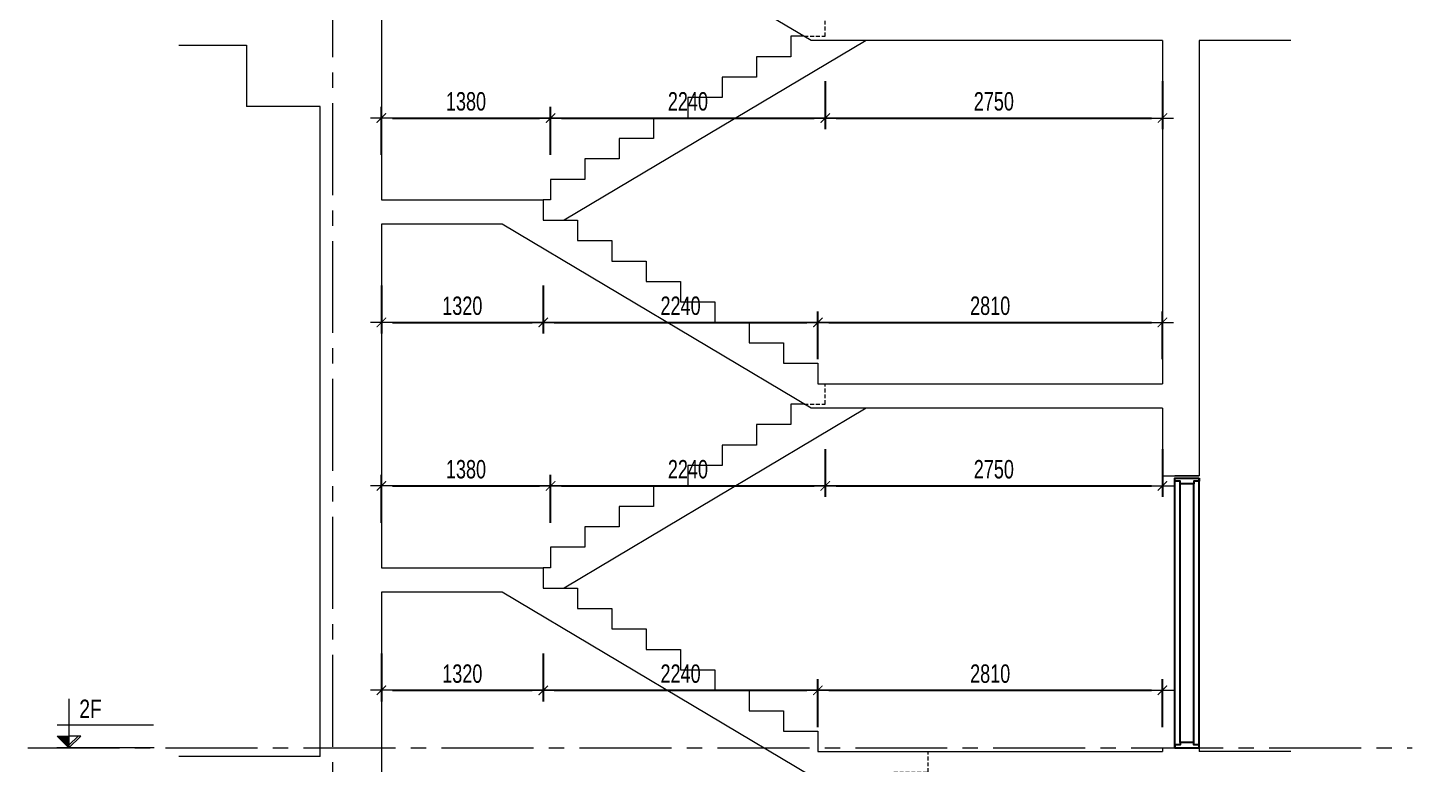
# Model space of a CAD drawing. Header units: millimetres. Extents: x -179076 to 254975, y -18667 to 296191.
# Drawn here: x 111998 to 123290, y 173175 to 179182 of the extents above; entities that cross this region are included whole.
import ezdxf

# ---------------------------------------------------------------- set-up
doc = ezdxf.new("R2010")
doc.units = ezdxf.units.MM
doc.linetypes.add('CENTER2', pattern=[1.125, 0.75, -0.125, 0.125, -0.125])
doc.linetypes.add('HIDDEN2', pattern=[4.762499999999999, 3.175, -1.5875])
doc.layers.get('Defpoints').update_dxf_attribs({"color": 151, "lineweight": 9})
doc.layers.add('A-DOOR', color=4, linetype='Continuous')
doc.layers.add('DOOR', color=4, linetype='Continuous')
for name, color, linetype, lineweight in [('NDC_S_ANNO', 7, 'Continuous', 20), ('NDC_S_AXIS', 5, 'CENTER2', 13), ('NDC_S_CONTINUOUS', 3, 'Continuous', 20), ('NDC_S_DIM', 1, 'Continuous', 15), ('NDC_S_HIDDEN', 8, 'HIDDEN2', 13), ('NDC_S_SLAB', 2, 'Continuous', 20), ('NDC_S_TEXT SYMBOL', 7, 'Continuous', 20), ('NDC_S_VN TEXT', 7, 'Continuous', 20)]:
    doc.layers.add(name, color=color, linetype=linetype, lineweight=lineweight)
doc.styles.add('NDC_ANNO', font='', dxfattribs={"width": 0.8})
doc.styles.add('NDC_DIM', font='', dxfattribs={"width": 0.75})
doc.styles.get('NDC_ANNO').set_extended_font_data('Dotum')
doc.styles.get('NDC_DIM').set_extended_font_data('Dotum')
doc.dimstyles.new('NDC_dim_60', dxfattribs={"dimscale": 60, "dimtxt": 2.5, "dimasz": 1.5, "dimexe": 1.5, "dimexo": 2.5, "dimgap": 1, "dimtad": 1, "dimdec": 0, "dimzin": 0, "dimdsep": 46, "dimtxsty": 'NDC_DIM', "dimblk": 'DIMMARK', "dimcen": 0.09, "dimdle": 1.2, "dimclrd": 1, "dimclre": 1, "dimclrt": 3, "dimadec": 0, "dimazin": 0, "dimtfac": 1, "dimtdec": 0, "dimtix": 1, "dimtofl": 0, "dimtmove": 0, "dimatfit": 3, "dimfxl": 5, "dimfxlon": 1, "dimtolj": 1, "dimtzin": 0, "dimarcsym": 0})

# ---------------------------------------------------------------- blocks, each defined once
blk = doc.blocks.new('X-SECTION-2$0$X-SEC-DOO2')
at = {"layer": 'A-DOOR'}
for p, q in [((41975.58351206721, 101971.8529757934), (41975.58351206745, 104171.8529757934)), ((42020.58351206721, 102016.8529757934), (42020.58351206745, 104126.8529757934)), ((42130.58351206721, 102016.8529757934), (42130.58351206745, 104126.8529757934)), ((42175.58351206721, 101971.8529757934), (42175.58351206745, 104171.8529757934))]:
    blk.add_line(p, q, dxfattribs=at)
for points in [[(41975.58351206745, 104171.8529757934), (41975.58351206745, 104146.8529757934), (42020.58351206745, 104146.8529757934), (42020.58351206745, 104126.8529757934), (42130.58351206745, 104126.8529757934), (42130.58351206745, 104146.8529757934), (42175.58351206745, 104146.8529757934), (42175.58351206745, 104171.8529757934)], [(41975.58351206721, 101971.8529757934), (41975.58351206721, 101996.8529757934), (42020.58351206721, 101996.8529757934), (42020.58351206721, 102016.8529757934), (42130.58351206721, 102016.8529757934), (42130.58351206721, 101996.8529757934), (42175.58351206721, 101996.8529757934), (42175.58351206721, 101971.8529757934)]]:
    blk.add_lwpolyline(points, close=True, dxfattribs=at)
at = {"layer": 'Defpoints'}
blk.add_line((41975.58351206745, 104191.8529757934), (42175.58351206745, 104191.8529757934), dxfattribs=at)
blk = doc.blocks.new('kata_block_CT')
at = {"layer": 'NDC_S_ANNO'}
blk.add_hatch(color=3, dxfattribs=at).paths.add_polyline_path([(0, 1.596954857557648), (-1.612010908633238, 1.596954857557648), (0, 0)])
at = {"layer": 'NDC_S_ANNO', "ltscale": 50}
h = blk.add_hatch(dxfattribs=at)
h.set_pattern_fill('ANSI31', color=256, scale=1.406250541793835, style=0)
h.set_pattern_definition([(45.00000000000001, (0, 5.456968210637569e-12), (-3.157122508925224, 3.157122508925225), [])])
h.paths.add_polyline_path([(0, 1.596954857557648), (0, 0), (1.612010908924276, 1.596954857557648)])
for p, q in [((-1.592704896858777, 3.140833880479477), (11.46947077315417, 3.140833880479477)), ((11.56125648126181, 5.456968210637569e-12), (-1.63869572513795, 5.456968210637569e-12))]:
    blk.add_line(p, q, dxfattribs=at)
for points in [[(0, 6.69495074864426), (0, 0)], [(0, 0), (-1.612010908924276, 1.596954857557648), (0, 1.596954857557648)], [(0, 0), (1.612010908924276, 1.596954857557648), (0, 1.596954857557648)]]:
    blk.add_lwpolyline(points, dxfattribs=at)
at = {"layer": 'NDC_S_ANNO', "color": 8, "ltscale": 50}
blk.add_lwpolyline([(0, 0), (-1.612010908633238, 1.596954857557648), (0, 1.596954857557648)], dxfattribs=at)
at = {"layer": 'NDC_S_TEXT SYMBOL', "color": 3, "style": 'NDC_ANNO', "width": 0.8}
blk.add_attdef('CT', (1.409564409346785, 4.068271311703938), '', height=2.5, dxfattribs=at)
blk = doc.blocks.new('DIMMARK')
at = {"layer": 'NDC_S_DIM', "color": 1}
blk.add_line((-1.5, 0), (1, 0), dxfattribs=at)
at = {"layer": 'NDC_S_DIM', "color": 2, "const_width": 0.1}
blk.add_lwpolyline([(-0.4242640687119285, -0.4242640687119285), (0.4242640687119285, 0.4242640687119285)], dxfattribs=at)
blk = doc.blocks.new('*D2469')
at = {"layer": 'Defpoints', "color": 0, "transparency": 16777216}
for p in [(114882.402431964, 174778.3143388929), (116202.4024319678, 174778.3143388929), (116202.4024319678, 173778.3143388932)]:
    blk.add_point(p, dxfattribs=at)
at = {"layer": 'NDC_S_DIM', "color": 1, "lineweight": -2, "transparency": 16777216}
for p, q in [((114882.402431964, 174078.3143388932), (114882.402431964, 173688.3143388932)), ((116202.4024319678, 174078.3143388932), (116202.4024319678, 173688.3143388932)), ((114972.402431964, 173778.3143388932), (116112.4024319678, 173778.3143388932))]:
    blk.add_line(p, q, dxfattribs=at)
at = {"layer": 'NDC_S_DIM', "color": 1, "lineweight": -2, "transparency": 16777216, "xscale": 90, "yscale": 90, "zscale": 90, "rotation": 180}
blk.add_blockref('DIMMARK', (114882.402431964, 173778.3143388932), dxfattribs=at)
at = {"layer": 'NDC_S_DIM', "color": 1, "lineweight": -2, "transparency": 16777216, "xscale": 90, "yscale": 90, "zscale": 90}
blk.add_blockref('DIMMARK', (116202.4024319678, 173778.3143388932), dxfattribs=at)
at = {"layer": 'NDC_S_DIM', "color": 3, "transparency": 16777216, "insert": (115542.4024319659, 173913.416102801), "char_height": 150, "attachment_point": 5, "style": 'NDC_DIM'}
blk.add_mtext('\\A1;1320', dxfattribs=at)
blk = doc.blocks.new('*D2470')
at = {"layer": 'Defpoints', "color": 0, "transparency": 16777216}
for p in [(116202.4024319678, 174778.3143388929), (118442.4024319678, 173778.3143388932), (118442.4024319678, 173278.3143388914)]:
    blk.add_point(p, dxfattribs=at)
at = {"layer": 'NDC_S_DIM', "color": 1, "lineweight": -2, "transparency": 16777216}
for p, q in [((116202.4024319678, 174078.3143388932), (116202.4024319678, 173688.3143388932)), ((118442.4024319678, 173478.3143388932), (118442.4024319678, 173868.3143388932)), ((116292.4024319678, 173778.3143388932), (118352.4024319678, 173778.3143388932))]:
    blk.add_line(p, q, dxfattribs=at)
at = {"layer": 'NDC_S_DIM', "color": 1, "lineweight": -2, "transparency": 16777216, "xscale": 90, "yscale": 90, "zscale": 90, "rotation": 180}
blk.add_blockref('DIMMARK', (116202.4024319678, 173778.3143388932), dxfattribs=at)
at = {"layer": 'NDC_S_DIM', "color": 1, "lineweight": -2, "transparency": 16777216, "xscale": 90, "yscale": 90, "zscale": 90}
blk.add_blockref('DIMMARK', (118442.4024319678, 173778.3143388932), dxfattribs=at)
at = {"layer": 'NDC_S_DIM', "color": 3, "transparency": 16777216, "insert": (117322.4024319678, 173913.416102801), "char_height": 150, "attachment_point": 5, "style": 'NDC_DIM'}
blk.add_mtext('\\A1;2240', dxfattribs=at)
blk = doc.blocks.new('*D2482')
at = {"layer": 'Defpoints', "color": 0, "transparency": 16777216}
for p in [(121252.4024319634, 173778.3143388932), (118442.4024319678, 173278.3143388914), (121252.4024319634, 173278.3143388912)]:
    blk.add_point(p, dxfattribs=at)
at = {"layer": 'NDC_S_DIM', "color": 1, "lineweight": -2, "transparency": 16777216}
for p, q in [((118442.4024319678, 173478.3143388932), (118442.4024319678, 173868.3143388932)), ((121252.4024319634, 173478.3143388932), (121252.4024319634, 173868.3143388932)), ((118532.4024319678, 173778.3143388932), (121162.4024319634, 173778.3143388932))]:
    blk.add_line(p, q, dxfattribs=at)
at = {"layer": 'NDC_S_DIM', "color": 1, "lineweight": -2, "transparency": 16777216, "xscale": 90, "yscale": 90, "zscale": 90, "rotation": 180}
blk.add_blockref('DIMMARK', (118442.4024319678, 173778.3143388932), dxfattribs=at)
at = {"layer": 'NDC_S_DIM', "color": 1, "lineweight": -2, "transparency": 16777216, "xscale": 90, "yscale": 90, "zscale": 90}
blk.add_blockref('DIMMARK', (121252.4024319634, 173778.3143388932), dxfattribs=at)
at = {"layer": 'NDC_S_DIM', "color": 3, "transparency": 16777216, "insert": (119847.4024319656, 173913.416102801), "char_height": 150, "attachment_point": 5, "style": 'NDC_DIM'}
blk.add_mtext('\\A1;2810', dxfattribs=at)
blk = doc.blocks.new('*D2483')
at = {"layer": 'Defpoints', "color": 0, "transparency": 16777216}
for p in [(116262.4024319678, 175444.9810055593), (114882.402431964, 174778.3143388929), (116262.4024319678, 174778.3143388929)]:
    blk.add_point(p, dxfattribs=at)
at = {"layer": 'NDC_S_DIM', "color": 1, "lineweight": -2, "transparency": 16777216}
for p, q in [((114882.402431964, 175144.9810055593), (114882.402431964, 175534.9810055593)), ((116262.4024319678, 175144.9810055593), (116262.4024319678, 175534.9810055593)), ((114972.402431964, 175444.9810055593), (116172.4024319678, 175444.9810055593))]:
    blk.add_line(p, q, dxfattribs=at)
at = {"layer": 'NDC_S_DIM', "color": 1, "lineweight": -2, "transparency": 16777216, "xscale": 90, "yscale": 90, "zscale": 90, "rotation": 180}
blk.add_blockref('DIMMARK', (114882.402431964, 175444.9810055593), dxfattribs=at)
at = {"layer": 'NDC_S_DIM', "color": 1, "lineweight": -2, "transparency": 16777216, "xscale": 90, "yscale": 90, "zscale": 90}
blk.add_blockref('DIMMARK', (116262.4024319678, 175444.9810055593), dxfattribs=at)
at = {"layer": 'NDC_S_DIM', "color": 3, "transparency": 16777216, "insert": (115572.4024319659, 175580.082769467), "char_height": 150, "attachment_point": 5, "style": 'NDC_DIM'}
blk.add_mtext('\\A1;1380', dxfattribs=at)
blk = doc.blocks.new('*D2484')
at = {"layer": 'Defpoints', "color": 0, "transparency": 16777216}
for p in [(118502.4024319678, 176111.6476722257), (118502.4024319678, 175444.9810055593), (116262.4024319678, 174778.3143388929)]:
    blk.add_point(p, dxfattribs=at)
at = {"layer": 'NDC_S_DIM', "color": 1, "lineweight": -2, "transparency": 16777216}
for p, q in [((118502.4024319678, 175744.9810055593), (118502.4024319678, 175354.9810055593)), ((116262.4024319678, 175144.9810055593), (116262.4024319678, 175534.9810055593)), ((116352.4024319678, 175444.9810055593), (118412.4024319678, 175444.9810055593))]:
    blk.add_line(p, q, dxfattribs=at)
at = {"layer": 'NDC_S_DIM', "color": 1, "lineweight": -2, "transparency": 16777216, "xscale": 90, "yscale": 90, "zscale": 90, "rotation": 180}
blk.add_blockref('DIMMARK', (116262.4024319678, 175444.9810055593), dxfattribs=at)
at = {"layer": 'NDC_S_DIM', "color": 1, "lineweight": -2, "transparency": 16777216, "xscale": 90, "yscale": 90, "zscale": 90}
blk.add_blockref('DIMMARK', (118502.4024319678, 175444.9810055593), dxfattribs=at)
at = {"layer": 'NDC_S_DIM', "color": 3, "transparency": 16777216, "insert": (117382.4024319678, 175580.082769467), "char_height": 150, "attachment_point": 5, "style": 'NDC_DIM'}
blk.add_mtext('\\A1;2240', dxfattribs=at)
blk = doc.blocks.new('*D2485')
at = {"layer": 'Defpoints', "color": 0, "transparency": 16777216}
for p in [(118502.4024319678, 176111.6476722257), (121252.4024319635, 176078.3143388902), (121252.4024319635, 175444.9810055593)]:
    blk.add_point(p, dxfattribs=at)
at = {"layer": 'NDC_S_DIM', "color": 1, "lineweight": -2, "transparency": 16777216}
for p, q in [((118502.4024319678, 175744.9810055593), (118502.4024319678, 175354.9810055593)), ((121252.4024319635, 175744.9810055593), (121252.4024319635, 175354.9810055593)), ((118592.4024319678, 175444.9810055593), (121162.4024319635, 175444.9810055593))]:
    blk.add_line(p, q, dxfattribs=at)
at = {"layer": 'NDC_S_DIM', "color": 1, "lineweight": -2, "transparency": 16777216, "xscale": 90, "yscale": 90, "zscale": 90, "rotation": 180}
blk.add_blockref('DIMMARK', (118502.4024319678, 175444.9810055593), dxfattribs=at)
at = {"layer": 'NDC_S_DIM', "color": 1, "lineweight": -2, "transparency": 16777216, "xscale": 90, "yscale": 90, "zscale": 90}
blk.add_blockref('DIMMARK', (121252.4024319635, 175444.9810055593), dxfattribs=at)
at = {"layer": 'NDC_S_DIM', "color": 3, "transparency": 16777216, "insert": (119877.4024319656, 175580.082769467), "char_height": 150, "attachment_point": 5, "style": 'NDC_DIM'}
blk.add_mtext('\\A1;2750', dxfattribs=at)
blk = doc.blocks.new('*D2486')
at = {"layer": 'Defpoints', "color": 0, "transparency": 16777216}
for p in [(114882.402431964, 177778.3143388919), (116202.4024319677, 177778.3143388919), (116202.4024319677, 176778.3143388921)]:
    blk.add_point(p, dxfattribs=at)
at = {"layer": 'NDC_S_DIM', "color": 1, "lineweight": -2, "transparency": 16777216}
for p, q in [((114882.402431964, 177078.3143388921), (114882.402431964, 176688.3143388921)), ((116202.4024319677, 177078.3143388921), (116202.4024319677, 176688.3143388921)), ((114972.402431964, 176778.3143388921), (116112.4024319677, 176778.3143388921))]:
    blk.add_line(p, q, dxfattribs=at)
at = {"layer": 'NDC_S_DIM', "color": 1, "lineweight": -2, "transparency": 16777216, "xscale": 90, "yscale": 90, "zscale": 90, "rotation": 180}
blk.add_blockref('DIMMARK', (114882.402431964, 176778.3143388921), dxfattribs=at)
at = {"layer": 'NDC_S_DIM', "color": 1, "lineweight": -2, "transparency": 16777216, "xscale": 90, "yscale": 90, "zscale": 90}
blk.add_blockref('DIMMARK', (116202.4024319677, 176778.3143388921), dxfattribs=at)
at = {"layer": 'NDC_S_DIM', "color": 3, "transparency": 16777216, "insert": (115542.4024319659, 176913.4161027998), "char_height": 150, "attachment_point": 5, "style": 'NDC_DIM'}
blk.add_mtext('\\A1;1320', dxfattribs=at)
blk = doc.blocks.new('*D2487')
at = {"layer": 'Defpoints', "color": 0, "transparency": 16777216}
for p in [(116202.4024319677, 177778.3143388919), (118442.4024319678, 176778.3143388921), (118442.4024319678, 176278.3143388902)]:
    blk.add_point(p, dxfattribs=at)
at = {"layer": 'NDC_S_DIM', "color": 1, "lineweight": -2, "transparency": 16777216}
for p, q in [((116202.4024319677, 177078.3143388921), (116202.4024319677, 176688.3143388921)), ((118442.4024319678, 176478.3143388921), (118442.4024319678, 176868.3143388921)), ((116292.4024319677, 176778.3143388921), (118352.4024319678, 176778.3143388921))]:
    blk.add_line(p, q, dxfattribs=at)
at = {"layer": 'NDC_S_DIM', "color": 1, "lineweight": -2, "transparency": 16777216, "xscale": 90, "yscale": 90, "zscale": 90, "rotation": 180}
blk.add_blockref('DIMMARK', (116202.4024319677, 176778.3143388921), dxfattribs=at)
at = {"layer": 'NDC_S_DIM', "color": 1, "lineweight": -2, "transparency": 16777216, "xscale": 90, "yscale": 90, "zscale": 90}
blk.add_blockref('DIMMARK', (118442.4024319678, 176778.3143388921), dxfattribs=at)
at = {"layer": 'NDC_S_DIM', "color": 3, "transparency": 16777216, "insert": (117322.4024319678, 176913.4161027998), "char_height": 150, "attachment_point": 5, "style": 'NDC_DIM'}
blk.add_mtext('\\A1;2240', dxfattribs=at)
blk = doc.blocks.new('*D2488')
at = {"layer": 'Defpoints', "color": 0, "transparency": 16777216}
for p in [(121252.4024319634, 176778.3143388921), (118442.4024319678, 176278.3143388902), (121252.4024319634, 176278.31433889)]:
    blk.add_point(p, dxfattribs=at)
at = {"layer": 'NDC_S_DIM', "color": 1, "lineweight": -2, "transparency": 16777216}
for p, q in [((118442.4024319678, 176478.3143388921), (118442.4024319678, 176868.3143388921)), ((121252.4024319634, 176478.3143388921), (121252.4024319634, 176868.3143388921)), ((118532.4024319678, 176778.3143388921), (121162.4024319634, 176778.3143388921))]:
    blk.add_line(p, q, dxfattribs=at)
at = {"layer": 'NDC_S_DIM', "color": 1, "lineweight": -2, "transparency": 16777216, "xscale": 90, "yscale": 90, "zscale": 90, "rotation": 180}
blk.add_blockref('DIMMARK', (118442.4024319678, 176778.3143388921), dxfattribs=at)
at = {"layer": 'NDC_S_DIM', "color": 1, "lineweight": -2, "transparency": 16777216, "xscale": 90, "yscale": 90, "zscale": 90}
blk.add_blockref('DIMMARK', (121252.4024319634, 176778.3143388921), dxfattribs=at)
at = {"layer": 'NDC_S_DIM', "color": 3, "transparency": 16777216, "insert": (119847.4024319656, 176913.4161027998), "char_height": 150, "attachment_point": 5, "style": 'NDC_DIM'}
blk.add_mtext('\\A1;2810', dxfattribs=at)
blk = doc.blocks.new('*D2489')
at = {"layer": 'Defpoints', "color": 0, "transparency": 16777216}
for p in [(116262.4024319678, 178444.981005558), (114882.402431964, 177778.3143388919), (116262.4024319678, 177778.3143388917)]:
    blk.add_point(p, dxfattribs=at)
at = {"layer": 'NDC_S_DIM', "color": 1, "lineweight": -2, "transparency": 16777216}
for p, q in [((114882.402431964, 178144.981005558), (114882.402431964, 178534.981005558)), ((116262.4024319678, 178144.981005558), (116262.4024319678, 178534.981005558)), ((114972.402431964, 178444.981005558), (116172.4024319678, 178444.981005558))]:
    blk.add_line(p, q, dxfattribs=at)
at = {"layer": 'NDC_S_DIM', "color": 1, "lineweight": -2, "transparency": 16777216, "xscale": 90, "yscale": 90, "zscale": 90, "rotation": 180}
blk.add_blockref('DIMMARK', (114882.402431964, 178444.981005558), dxfattribs=at)
at = {"layer": 'NDC_S_DIM', "color": 1, "lineweight": -2, "transparency": 16777216, "xscale": 90, "yscale": 90, "zscale": 90}
blk.add_blockref('DIMMARK', (116262.4024319678, 178444.981005558), dxfattribs=at)
at = {"layer": 'NDC_S_DIM', "color": 3, "transparency": 16777216, "insert": (115572.4024319659, 178580.0827694657), "char_height": 150, "attachment_point": 5, "style": 'NDC_DIM'}
blk.add_mtext('\\A1;1380', dxfattribs=at)
blk = doc.blocks.new('*D2490')
at = {"layer": 'Defpoints', "color": 0, "transparency": 16777216}
for p in [(118502.4024319678, 179111.6476722245), (118502.4024319678, 178444.981005558), (116262.4024319678, 177778.3143388917)]:
    blk.add_point(p, dxfattribs=at)
at = {"layer": 'NDC_S_DIM', "color": 1, "lineweight": -2, "transparency": 16777216}
for p, q in [((118502.4024319678, 178744.981005558), (118502.4024319678, 178354.981005558)), ((116262.4024319678, 178144.981005558), (116262.4024319678, 178534.981005558)), ((116352.4024319678, 178444.981005558), (118412.4024319678, 178444.981005558))]:
    blk.add_line(p, q, dxfattribs=at)
at = {"layer": 'NDC_S_DIM', "color": 1, "lineweight": -2, "transparency": 16777216, "xscale": 90, "yscale": 90, "zscale": 90, "rotation": 180}
blk.add_blockref('DIMMARK', (116262.4024319678, 178444.981005558), dxfattribs=at)
at = {"layer": 'NDC_S_DIM', "color": 1, "lineweight": -2, "transparency": 16777216, "xscale": 90, "yscale": 90, "zscale": 90}
blk.add_blockref('DIMMARK', (118502.4024319678, 178444.981005558), dxfattribs=at)
at = {"layer": 'NDC_S_DIM', "color": 3, "transparency": 16777216, "insert": (117382.4024319678, 178580.0827694657), "char_height": 150, "attachment_point": 5, "style": 'NDC_DIM'}
blk.add_mtext('\\A1;2240', dxfattribs=at)
blk = doc.blocks.new('*D2491')
at = {"layer": 'Defpoints', "color": 0, "transparency": 16777216}
for p in [(118502.4024319678, 179111.6476722245), (121252.4024319634, 179078.3143388914), (121252.4024319634, 178444.981005558)]:
    blk.add_point(p, dxfattribs=at)
at = {"layer": 'NDC_S_DIM', "color": 1, "lineweight": -2, "transparency": 16777216}
for p, q in [((118502.4024319678, 178744.981005558), (118502.4024319678, 178354.981005558)), ((121252.4024319634, 178744.981005558), (121252.4024319634, 178354.981005558)), ((118592.4024319678, 178444.981005558), (121162.4024319634, 178444.981005558))]:
    blk.add_line(p, q, dxfattribs=at)
at = {"layer": 'NDC_S_DIM', "color": 1, "lineweight": -2, "transparency": 16777216, "xscale": 90, "yscale": 90, "zscale": 90, "rotation": 180}
blk.add_blockref('DIMMARK', (118502.4024319678, 178444.981005558), dxfattribs=at)
at = {"layer": 'NDC_S_DIM', "color": 1, "lineweight": -2, "transparency": 16777216, "xscale": 90, "yscale": 90, "zscale": 90}
blk.add_blockref('DIMMARK', (121252.4024319634, 178444.981005558), dxfattribs=at)
at = {"layer": 'NDC_S_DIM', "color": 3, "transparency": 16777216, "insert": (119877.4024319656, 178580.0827694657), "char_height": 150, "attachment_point": 5, "style": 'NDC_DIM'}
blk.add_mtext('\\A1;2750', dxfattribs=at)

msp = doc.modelspace()

# ---------------------------------------------------------------- linework, layer by layer
at = {"layer": 'NDC_S_AXIS', "ltscale": 1000}
for p, q in [((114482.4024319636, 194317.0294345884), (114482.402431964, 162047.0908121408)), ((111997.7758649936, 173308.3143388915), (123290.2253928869, 173308.3143388915))]:
    msp.add_line(p, q, dxfattribs=at)
at = {"layer": 'NDC_S_CONTINUOUS'}
for p, q in [((118837.4216130796, 179078.314338889), (116373.4216130831, 177611.647672225)), ((118837.4216130795, 176078.3143388902), (116373.4216130831, 174611.6476722262))]:
    msp.add_line(p, q, dxfattribs=at)
for points in [[(118331.383250853, 179111.6476722245), (118222.4024319678, 179111.6476722245), (118222.4024319678, 178944.9810055579), (117942.4024319678, 178944.9810055579), (117942.4024319678, 178778.3143388912), (117662.4024319678, 178778.3143388912), (117662.4024319678, 178611.6476722246), (117382.4024319678, 178611.6476722246), (117382.4024319678, 178444.981005558), (117102.4024319678, 178444.981005558), (117102.4024319678, 178278.3143388915), (116822.4024319678, 178278.3143388915), (116822.4024319678, 178111.6476722248), (116542.4024319678, 178111.6476722248), (116542.4024319678, 177944.9810055582), (116262.4024319678, 177944.9810055582), (116262.4024319678, 177778.3143388917), (116202.4024319678, 177778.3143388917)], [(118331.3832508491, 176111.6476722257), (118222.4024319678, 176111.6476722257), (118222.4024319678, 175944.981005559), (117942.4024319678, 175944.981005559), (117942.4024319678, 175778.3143388924), (117662.4024319678, 175778.3143388924), (117662.4024319678, 175611.6476722259), (117382.4024319678, 175611.6476722259), (117382.4024319678, 175444.9810055593), (117102.4024319678, 175444.9810055593), (117102.4024319678, 175278.3143388926), (116822.4024319678, 175278.3143388926), (116822.4024319678, 175111.647672226), (116542.4024319678, 175111.647672226), (116542.4024319678, 174944.9810055594), (116262.4024319678, 174944.9810055594), (116262.4024319678, 174778.3143388929), (116202.4024319678, 174778.3143388929)]]:
    msp.add_lwpolyline(points, dxfattribs=at)
at = {"layer": 'NDC_S_HIDDEN', "ltscale": 10}
for points in [[(118331.3832508532, 179111.6476722245), (118502.4024319678, 179111.6476722245), (118502.4024319678, 179278.3143388912)], [(118331.3832508532, 176111.6476722257), (118502.4024319678, 176111.6476722257), (118502.4024319678, 176278.3143388924)], [(119062.4024319678, 173078.3143388914), (119062.4024319678, 173111.647672225), (119342.4024319678, 173111.647672225), (119342.4024319678, 173278.3143388913)]]:
    msp.add_lwpolyline(points, dxfattribs=at)
at = {"layer": 'NDC_S_SLAB'}
for p, q in [((114882.402431964, 180578.314338893), (114882.402431964, 177778.3143388919)), ((118387.3832508526, 179078.3143388914), (115867.3832508529, 180578.3143388929)), ((113782.4024319796, 179038.3143388889), (113782.4024319796, 178538.3143388889)), ((121252.4024319634, 179078.3143388914), (118387.3832508526, 179078.3143388914)), ((121252.4024319634, 179078.3143388914), (121252.4024319634, 176278.31433889)), ((121552.4024319634, 179078.3143388911), (121552.4024319634, 175528.3143388915)), ((122299.5529647141, 179078.3143388911), (121552.4024319003, 179078.3143388911)), ((114882.402431964, 177778.3143388918), (116202.4024319678, 177778.3143388917)), ((116202.4024319678, 177778.3143388917), (116202.4024319678, 177611.647672225)), ((115867.3832508529, 177578.3143388917), (114882.402431964, 177578.3143388917)), ((114882.402431964, 177578.3143388917), (114882.402431964, 174778.3143388929)), ((118387.3832508526, 176078.3143388902), (115867.3832508529, 177578.3143388917)), ((116202.4024319678, 177611.647672225), (116482.4024319678, 177611.647672225)), ((116482.4024319678, 177611.647672225), (116482.4024319678, 177444.9810055585)), ((116482.4024319678, 177444.9810055585), (116762.4024319678, 177444.9810055585)), ((116762.4024319678, 177444.9810055585), (116762.4024319678, 177278.3143388918)), ((116762.4024319678, 177278.3143388918), (117042.4024319678, 177278.3143388918)), ((117042.4024319678, 177278.3143388918), (117042.4024319678, 177111.6476722252)), ((117042.4024319678, 177111.6476722252), (117322.4024319678, 177111.6476722252)), ((117322.4024319678, 177111.6476722252), (117322.4024319678, 176944.9810055587)), ((117322.4024319678, 176944.9810055587), (117602.4024319678, 176944.9810055587)), ((117602.4024319678, 176944.9810055587), (117602.4024319678, 176778.3143388921)), ((117602.4024319678, 176778.3143388921), (117882.4024319678, 176778.3143388921)), ((117882.4024319678, 176778.3143388921), (117882.4024319678, 176611.6476722254)), ((117882.4024319678, 176611.6476722254), (118162.4024319678, 176611.6476722254)), ((118162.4024319678, 176611.6476722254), (118162.4024319678, 176444.9810055588)), ((118162.4024319678, 176444.9810055588), (118442.4024319678, 176444.9810055588)), ((118442.4024319678, 176444.9810055588), (118442.4024319678, 176278.3143388902)), ((118442.4024319678, 176278.3143388902), (121252.4024319635, 176278.3143388901)), ((121252.4024319635, 176078.3143388902), (118387.3832508526, 176078.3143388902)), ((121252.4024319634, 176078.3143388902), (121252.4024319634, 175528.3143388916)), ((121252.4024319635, 175528.3143388915), (121552.4024319709, 175528.3143388915)), ((114882.402431964, 174778.3143388929), (116202.4024319678, 174778.3143388929)), ((116202.4024319678, 174778.3143388929), (116202.4024319678, 174611.6476722262)), ((116202.4024319678, 174611.6476722262), (116482.4024319678, 174611.6476722262)), ((116482.4024319678, 174611.6476722262), (116482.4024319678, 174444.9810055596)), ((115867.3832508529, 174578.3143388929), (114882.402431964, 174578.3143388929)), ((114882.402431964, 174578.3143388928), (114882.402431964, 171278.3143388914)), ((118387.3832508526, 173078.3143388914), (115867.3832508529, 174578.3143388929)), ((116482.4024319678, 174444.9810055596), (116762.4024319678, 174444.9810055596)), ((116762.4024319678, 174444.9810055596), (116762.4024319678, 174278.314338893)), ((116762.4024319678, 174278.314338893), (117042.4024319678, 174278.314338893)), ((117042.4024319678, 174278.314338893), (117042.4024319678, 174111.6476722264)), ((117042.4024319678, 174111.6476722264), (117322.4024319678, 174111.6476722264)), ((117322.4024319678, 174111.6476722264), (117322.4024319678, 173944.9810055599)), ((117322.4024319678, 173944.9810055599), (117602.4024319678, 173944.9810055599)), ((117602.4024319678, 173944.9810055599), (117602.4024319678, 173778.3143388932)), ((117602.4024319678, 173778.3143388932), (117882.4024319678, 173778.3143388932)), ((117882.4024319678, 173778.3143388932), (117882.4024319678, 173611.6476722266)), ((117882.4024319678, 173611.6476722266), (118162.4024319678, 173611.6476722266)), ((118162.4024319678, 173611.6476722266), (118162.4024319678, 173444.9810055601)), ((118162.4024319678, 173444.9810055601), (118442.4024319678, 173444.9810055601)), ((118442.4024319678, 173444.9810055601), (118442.4024319678, 173278.3143388914)), ((118442.4024319678, 173278.3143388914), (121252.4024319635, 173278.3143388912)), ((121252.4024319634, 173308.3143397589), (121552.4024319709, 173308.314339759)), ((121252.4024319634, 173308.3143388915), (121252.4024319634, 173278.3143388912)), ((121552.4024319634, 173308.314339759), (121552.4024319634, 173278.3143388912)), ((122299.5529647848, 173278.3143388911), (121552.4024319709, 173278.3143388911))]:
    msp.add_line(p, q, dxfattribs=at)
for points in [[(113230.497630905, 179038.3143388889), (113782.4024319796, 179038.3143388889)], [(114382.402431964, 173238.3143388914), (114382.402431964, 178538.3143388889), (113782.4024319796, 178538.3143388889)], [(114382.402431964, 173238.3143388914), (113230.497630905, 173238.3143388914)]]:
    msp.add_lwpolyline(points, dxfattribs=at)

# ---------------------------------------------------------------- block references
at = {"layer": 'DOOR', "xscale": -1}
msp.add_blockref('X-SECTION-2$0$X-SEC-DOO2', (163527.9859440381, 71336.46136309803), dxfattribs=at)
at = {"layer": 'NDC_S_VN TEXT', "xscale": 60, "yscale": 60, "zscale": 60}
msp.add_blockref('kata_block_CT', (112334.4573559599, 173308.3143397605), dxfattribs=at).add_auto_attribs({'CT': '2F'})

# ---------------------------------------------------------------- dimensions: what is measured, and where the dimension line sits
at = {"layer": 'NDC_S_DIM'}
for base, p1, p2, picture, middle in [((118502.4024319678, 178444.981005558), (116262.4024319678, 177778.3143388917), (118502.4024319678, 179111.6476722245), '*D2490', (117382.4024319678, 178580.0827694657)), ((121252.4024319634, 178444.981005558), (118502.4024319678, 179111.6476722245), (121252.4024319634, 179078.3143388914), '*D2491', (119877.4024319656, 178580.0827694657)), ((118442.4024319678, 176778.3143388921), (116202.4024319677, 177778.3143388919), (118442.4024319678, 176278.3143388902), '*D2487', (117322.4024319678, 176913.4161027998)), ((121252.4024319634, 176778.3143388921), (118442.4024319678, 176278.3143388902), (121252.4024319634, 176278.31433889), '*D2488', (119847.4024319656, 176913.4161027998)), ((118502.4024319678, 175444.9810055593), (116262.4024319678, 174778.3143388929), (118502.4024319678, 176111.6476722257), '*D2484', (117382.4024319678, 175580.082769467)), ((121252.4024319635, 175444.9810055593), (118502.4024319678, 176111.6476722257), (121252.4024319635, 176078.3143388902), '*D2485', (119877.4024319656, 175580.082769467)), ((118442.4024319678, 173778.3143388932), (116202.4024319678, 174778.3143388929), (118442.4024319678, 173278.3143388914), '*D2470', (117322.4024319678, 173913.416102801)), ((121252.4024319634, 173778.3143388932), (118442.4024319678, 173278.3143388914), (121252.4024319634, 173278.3143388912), '*D2482', (119847.4024319656, 173913.416102801))]:
    dim = msp.add_linear_dim(base=base, p1=p1, p2=p2, dimstyle='NDC_dim_60', override={"dimtmove": 1}, dxfattribs=at)
    dim.commit()
    dim.dimension.update_dxf_attribs({"geometry": picture, "text_midpoint": middle})
for base, p1, p2, picture, middle in [((116262.4024319678, 178444.981005558), (114882.402431964, 177778.3143388919), (116262.4024319678, 177778.3143388917), '*D2489', (115572.4024319659, 178580.0827694657)), ((116202.4024319677, 176778.3143388921), (114882.402431964, 177778.3143388919), (116202.4024319677, 177778.3143388919), '*D2486', (115542.4024319659, 176913.4161027998)), ((116262.4024319678, 175444.9810055593), (114882.402431964, 174778.3143388929), (116262.4024319678, 174778.3143388929), '*D2483', (115572.4024319659, 175580.082769467)), ((116202.4024319678, 173778.3143388932), (114882.402431964, 174778.3143388929), (116202.4024319678, 174778.3143388929), '*D2469', (115542.4024319659, 173913.416102801))]:
    dim = msp.add_linear_dim(base=base, p1=p1, p2=p2, dimstyle='NDC_dim_60', dxfattribs=at)
    dim.commit()
    dim.dimension.update_dxf_attribs({"geometry": picture, "text_midpoint": middle})

doc.saveas('drawing.dxf')
